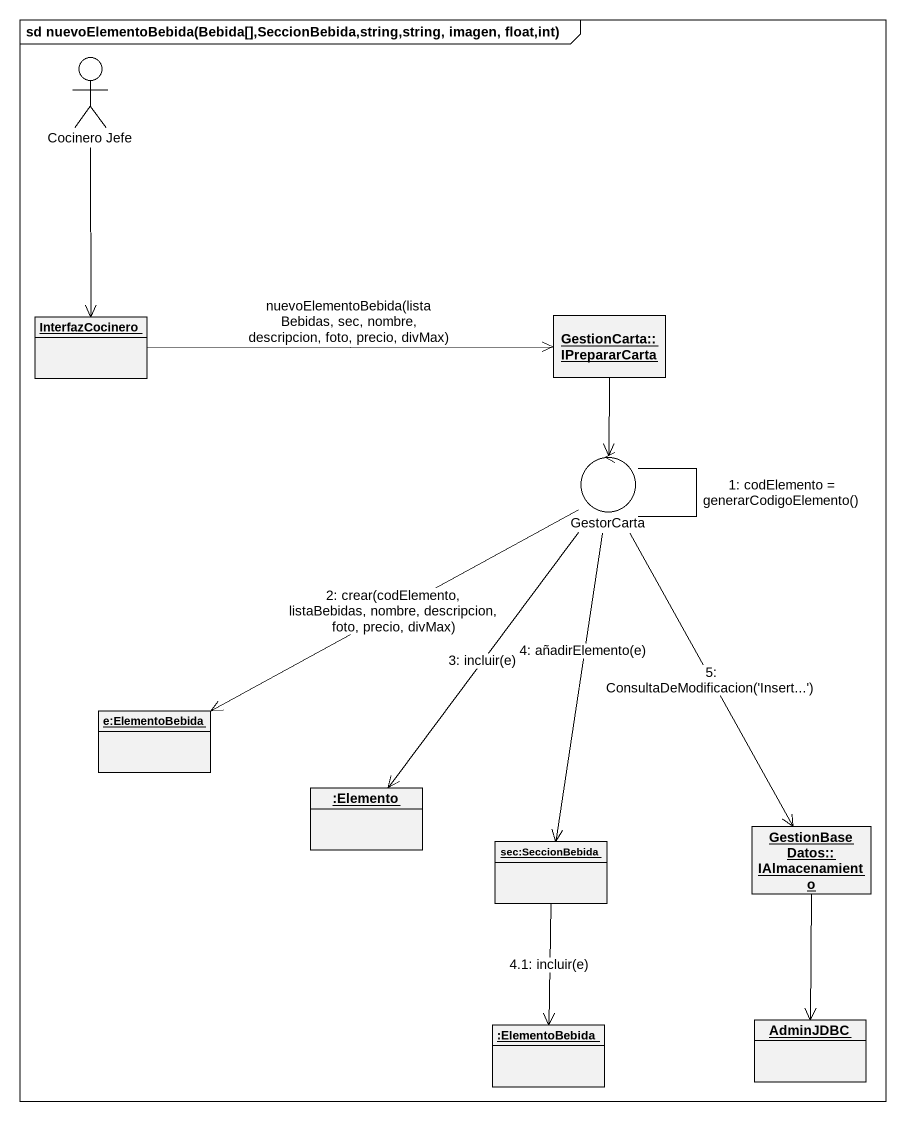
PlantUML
@startuml
mainframe sd nuevoElementoBebida(Bebida[],SeccionBebida,string,string, imagen, float,int)
allowmixing
hide circle
hide empty members
actor "Cocinero Jefe" as Cocinero_Jefe
object InterfazCocinero
object "GestionCarta::IPrepararCarta" as GestionCarta_IPrepararCarta
control GestorCarta
object "e:ElementoBebida" as e_ElementoBebida
object ":Elemento" as Elemento
object "GestionBaseDatos::IAlmacenamiento" as GestionBaseDatos
object "sec:SeccionBebida" as sec_SeccionBebida
object ":ElementoBebida" as ElementoBebida
object AdminJDBC
Cocinero_Jefe --> InterfazCocinero
InterfazCocinero -right-> GestionCarta_IPrepararCarta : nuevoElementoBebida(listaBebidas, sec, nombre, descripcion, foto, precio, divMax)
GestionCarta_IPrepararCarta --> GestorCarta
GestorCarta -- GestorCarta : 1: codElemento = generarCodigoElemento()
GestorCarta -left-> e_ElementoBebida : 2: crear(codElemento, listaBebidas, nombre, descripcion, foto, precio, divMax)
GestorCarta --> Elemento : 3: incluir(e)
GestorCarta --> GestionBaseDatos : 5: ConsultaDeModificacion('Insert...')
GestorCarta --> sec_SeccionBebida : 4: añadirElemento(e)
GestionBaseDatos --> AdminJDBC
sec_SeccionBebida --> ElementoBebida : 4.1: incluir(e)
@enduml
